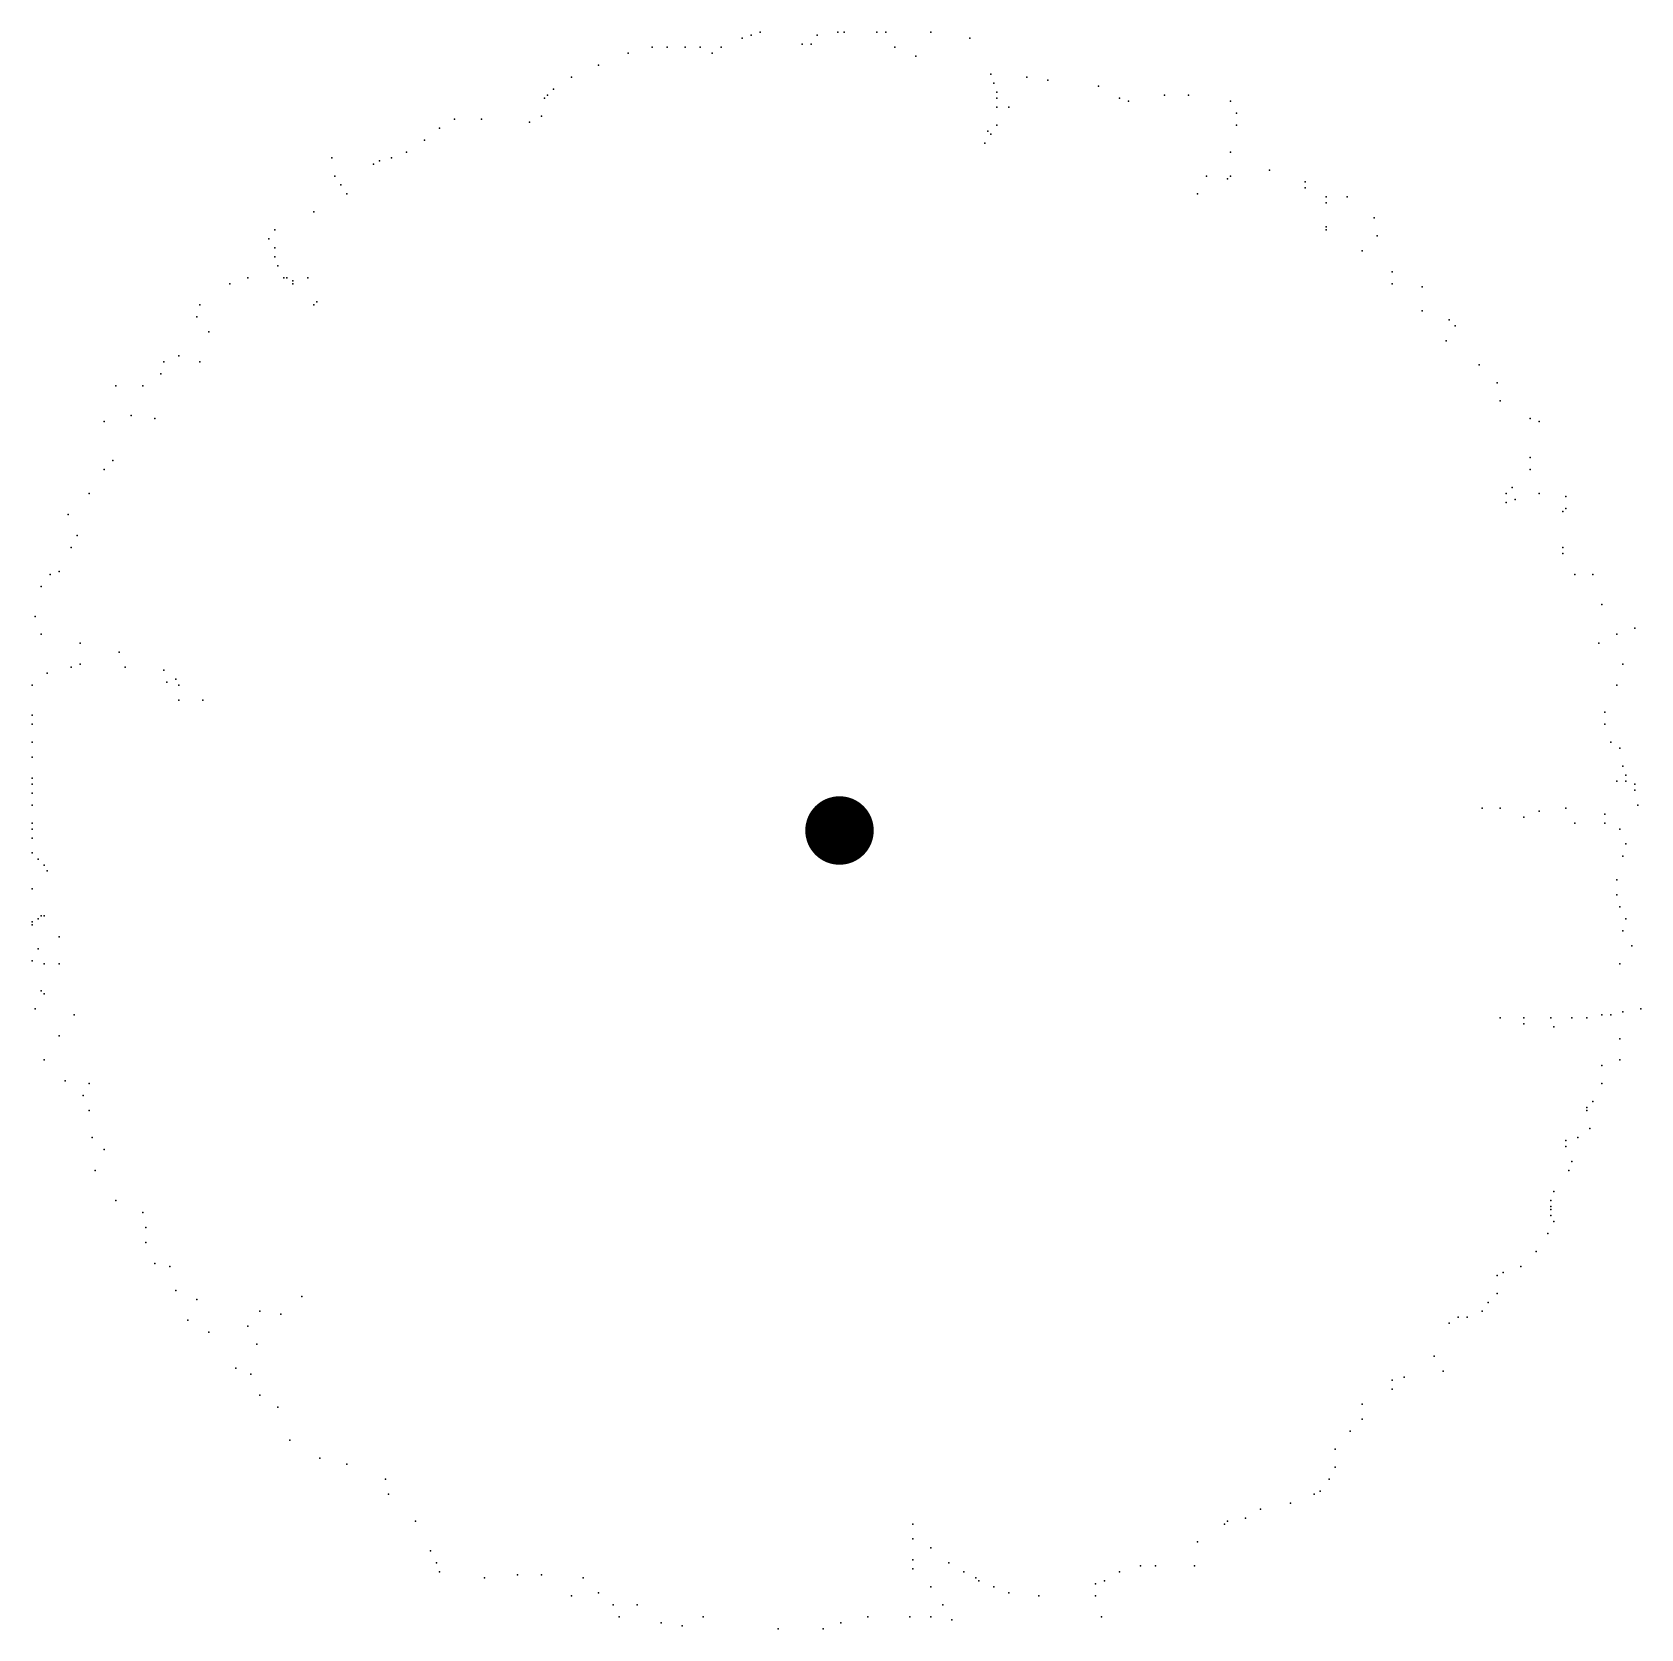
# Model space of a CAD drawing. Extents: x 77.784 to 78.734, y 16.296 to 17.238.
import ezdxf

# ---------------------------------------------------------------- set-up
doc = ezdxf.new("R2010")
doc.units = 0
doc.header["$LTSCALE"] = 100
doc.header["$MEASUREMENT"] = 0
doc.layers.add('VEG', color=2, linetype='CONTINUOUS')

msp = doc.modelspace()

# ---------------------------------------------------------------- linework, layer by layer
at = {"layer": 'VEG', "const_width": 0.02021}
msp.add_lwpolyline([(78.25071, 16.76711, 1), (78.27092, 16.76711, 1)], format="xyb", close=True, dxfattribs=at)
at = {"layer": 'VEG'}
for p in [(78.20334, 17.2347), (78.20863, 17.23646), (78.21397, 17.23827), (78.23872, 17.23117), (78.24401, 17.23117), (78.24754, 17.23646), (78.2599, 17.23827), (78.26347, 17.23827), (78.28289, 17.23827), (78.28818, 17.23827), (78.31474, 17.23827), (78.33768, 17.2347), (78.33768, 17.2347), (78.13614, 17.22587), (78.1503, 17.2294), (78.15913, 17.2294), (78.16976, 17.2294), (78.17858, 17.2294), (78.18564, 17.22587), (78.19098, 17.2294), (78.29352, 17.2294), (78.30587, 17.22411), (78.11849, 17.21881), (78.35008, 17.21352), (78.09197, 17.20465), (78.10256, 17.21171), (78.35185, 17.20818), (78.35361, 17.20289), (78.3713, 17.21171), (78.38366, 17.20995), (78.41371, 17.20642), (78.08664, 17.19936), (78.08844, 17.20112), (78.35361, 17.19936), (78.35361, 17.19406), (78.36067, 17.19406), (78.4261, 17.19936), (78.4314, 17.19759), (78.45262, 17.20112), (78.46678, 17.20112), (78.49153, 17.19759), (78.0336, 17.18696), (78.0336, 17.18696), (78.04953, 17.18696), (78.07781, 17.1852), (78.08487, 17.18876), (78.35361, 17.18343), (78.49506, 17.19053), (78.49506, 17.18343), (78.49506, 17.18343), (78.01595, 17.1746), (78.02478, 17.18166), (78.34832, 17.1799), (78.35008, 17.17813), (78.00532, 17.16754), (78.34655, 17.17284), (78.34655, 17.17284), (78.49153, 17.16754), (77.96115, 17.16401), (77.98586, 17.16044), (77.98943, 17.16225), (77.9965, 17.16401), (78.51448, 17.15691), (77.96292, 17.15338), (77.96645, 17.14809), (78.47737, 17.15338), (78.48973, 17.15162), (78.49153, 17.15338), (78.5357, 17.14985), (78.5357, 17.14632), (77.96998, 17.14279), (78.47207, 17.14279), (78.54809, 17.14103), (78.54809, 17.1375), (78.56045, 17.14103), (77.95052, 17.13216), (78.57638, 17.12863), (77.92754, 17.12157), (78.54809, 17.12333), (78.54809, 17.12157), (78.57814, 17.11804), (77.92401, 17.11627), (77.92754, 17.11098), (78.56932, 17.10917), (77.92754, 17.10564), (77.9293, 17.10035), (77.90102, 17.08976), (77.91165, 17.09329), (77.93283, 17.09329), (77.9346, 17.09329), (77.93817, 17.09152), (77.93817, 17.08976), (77.94699, 17.09329), (78.58697, 17.09682), (78.58697, 17.08976), (77.95229, 17.07913), (78.60466, 17.08799), (77.88156, 17.0703), (77.88333, 17.07736), (77.95052, 17.07736), (78.60466, 17.07383), (77.88866, 17.06147), (78.62058, 17.06853), (78.62411, 17.065), (78.61882, 17.05614), (77.86215, 17.04378), (77.87097, 17.04731), (77.88333, 17.04378), (78.63824, 17.04202), (77.86038, 17.03672), (77.83382, 17.02962), (77.84975, 17.02962), (78.64887, 17.03139), (78.65063, 17.02079), (77.82676, 17.00844), (77.84269, 17.01197), (77.85681, 17.0102), (78.66832, 17.0102), (78.67362, 17.00844), (77.83206, 16.98545), (78.66832, 16.98722), (77.82676, 16.98012), (78.66832, 16.98012), (77.81794, 16.96599), (78.65416, 16.96599), (78.65769, 16.96952), (78.67362, 16.96599), (78.65416, 16.9607), (78.65946, 16.96246), (78.68951, 16.96423), (78.68951, 16.95717), (77.80554, 16.9536), (78.68774, 16.95536), (77.81088, 16.94124), (77.80731, 16.93418), (78.68774, 16.93418), (78.68774, 16.93061), (77.79495, 16.91825), (77.80025, 16.92002), (78.69484, 16.91825), (78.70543, 16.91825), (77.78966, 16.91119), (78.71073, 16.90056), (78.71073, 16.90056), (77.78612, 16.8935), (77.78966, 16.88291), (78.71959, 16.88291), (78.73018, 16.88644), (77.81264, 16.87758), (77.83563, 16.87228), (78.70896, 16.87758), (77.80731, 16.86345), (77.81264, 16.86522), (77.83916, 16.86345), (77.86215, 16.86169), (78.72312, 16.86522), (77.78436, 16.85282), (77.79319, 16.85992), (77.86391, 16.85459), (77.86921, 16.85639), (77.87097, 16.85282), (78.71959, 16.85282), (77.87097, 16.844), (77.88509, 16.844), (77.78436, 16.83517), (78.71249, 16.83694), (77.78436, 16.82988), (78.71249, 16.82988), (77.78436, 16.81925), (78.71602, 16.81925), (78.72136, 16.81572), (77.78436, 16.81042), (78.72312, 16.80512), (77.78436, 16.79802), (77.78436, 16.79449), (78.71959, 16.79626), (78.72489, 16.79979), (78.72489, 16.79626), (78.73018, 16.79449), (77.78436, 16.7892), (78.73018, 16.79096), (77.78436, 16.78214), (78.64, 16.78037), (78.65063, 16.78037), (78.67362, 16.77861), (78.68951, 16.78037), (78.71249, 16.7768), (78.73195, 16.78214), (77.78436, 16.77151), (77.78436, 16.76798), (78.66475, 16.77504), (78.66475, 16.77504), (78.69484, 16.77151), (78.71249, 16.77151), (78.72136, 16.76798), (78.72136, 16.76798), (77.78436, 16.76268), (78.72489, 16.75915), (77.78436, 16.75385), (77.78789, 16.75028), (77.79142, 16.74675), (78.72312, 16.75205), (77.79319, 16.74322), (78.71959, 16.73793), (77.78436, 16.73263), (78.71959, 16.7291), (78.71959, 16.7291), (78.72136, 16.722), (77.78436, 16.71318), (77.78436, 16.71141), (77.78789, 16.71494), (77.78966, 16.71671), (77.79142, 16.71671), (78.72489, 16.71494), (77.80025, 16.70435), (78.72312, 16.70788), (77.78436, 16.69019), (77.78789, 16.69725), (78.72842, 16.69901), (77.79142, 16.68842), (77.80025, 16.68842), (78.72136, 16.68842), (77.78966, 16.6725), (77.79142, 16.67073), (77.78612, 16.66191), (78.73371, 16.66191), (77.80907, 16.65838), (78.65063, 16.65661), (78.65063, 16.65661), (78.66475, 16.65661), (78.66475, 16.65308), (78.66475, 16.65308), (78.68068, 16.65661), (78.69307, 16.65661), (78.7019, 16.65661), (78.71073, 16.65838), (78.71602, 16.65838), (78.72312, 16.66014), (77.80025, 16.64598), (78.68244, 16.65131), (78.72136, 16.64421), (77.79142, 16.63186), (78.71073, 16.62833), (78.72136, 16.63186), (77.80378, 16.61946), (77.81794, 16.6177), (78.71073, 16.6177), (77.81441, 16.61064), (78.70543, 16.60711), (77.81794, 16.60181), (78.7019, 16.60358), (78.7019, 16.60181), (77.8197, 16.58588), (78.6966, 16.58588), (78.70367, 16.59118), (77.82676, 16.57882), (78.68951, 16.58412), (78.68951, 16.58059), (77.82147, 16.56643), (78.69127, 16.56643), (78.69307, 16.57172), (77.83382, 16.54877), (78.68068, 16.54877), (78.68244, 16.55407), (77.84975, 16.54167), (78.68068, 16.54521), (78.68068, 16.54344), (78.68068, 16.53991), (77.85152, 16.53285), (78.67891, 16.52932), (78.68244, 16.53638), (78.68244, 16.53638), (77.85152, 16.52402), (77.85681, 16.51163), (77.86568, 16.50986), (78.66299, 16.50986), (78.67185, 16.51869), (78.64887, 16.50457), (78.6524, 16.50633), (77.86921, 16.4957), (77.88156, 16.4904), (77.94346, 16.49217), (78.64887, 16.49394), (77.91871, 16.48334), (77.93107, 16.48158), (77.93107, 16.48158), (78.64, 16.48334), (78.64357, 16.48864), (77.87627, 16.47805), (77.91165, 16.47452), (78.62058, 16.47628), (78.62588, 16.47981), (78.63118, 16.47981), (77.88866, 16.47095), (77.91694, 16.46389), (78.61172, 16.45683), (77.90455, 16.44977), (77.91341, 16.44624), (78.59407, 16.44443), (78.61705, 16.448), (77.91871, 16.43384), (78.58697, 16.44267), (78.58697, 16.43737), (77.9293, 16.42678), (78.56932, 16.42854), (78.56932, 16.42854), (78.56932, 16.42854), (78.56932, 16.41968), (77.9364, 16.40732), (78.56222, 16.41262), (77.95405, 16.39673), (78.55339, 16.40203), (77.96998, 16.39316), (78.55339, 16.3914), (77.99296, 16.38433), (78.54456, 16.37727), (78.54986, 16.38433), (77.99473, 16.37551), (78.52687, 16.37021), (78.54103, 16.37551), (78.01062, 16.35958), (78.30411, 16.35782), (78.48796, 16.35782), (78.48973, 16.35958), (78.50036, 16.36135), (78.50918, 16.36664), (78.30411, 16.34899), (78.01948, 16.34189), (78.31474, 16.3437), (78.47207, 16.34723), (78.02301, 16.33483), (78.02478, 16.32953), (78.30411, 16.3366), (78.30411, 16.3313), (78.32533, 16.33483), (78.33415, 16.32953), (78.4261, 16.32953), (78.43846, 16.33307), (78.44732, 16.33307), (78.47031, 16.33307), (78.05129, 16.326), (78.07075, 16.32777), (78.08487, 16.32777), (78.10962, 16.326), (78.31474, 16.32071), (78.34125, 16.326), (78.34125, 16.326), (78.34302, 16.32424), (78.35185, 16.32071), (78.41194, 16.32247), (78.41728, 16.32424), (78.10256, 16.31537), (78.11849, 16.31714), (78.12731, 16.31008), (78.14148, 16.31008), (78.3218, 16.31008), (78.36067, 16.31714), (78.37836, 16.31537), (78.41194, 16.31537), (78.13085, 16.30302), (78.18035, 16.30302), (78.18035, 16.30302), (78.27759, 16.30302), (78.30234, 16.30302), (78.31474, 16.30302), (78.32709, 16.30125), (78.41551, 16.30302), (78.1556, 16.29949), (78.16799, 16.29772), (78.22456, 16.29596), (78.25107, 16.29596), (78.26166, 16.29949)]:
    msp.add_point(p, dxfattribs=at)

doc.saveas('drawing.dxf')
